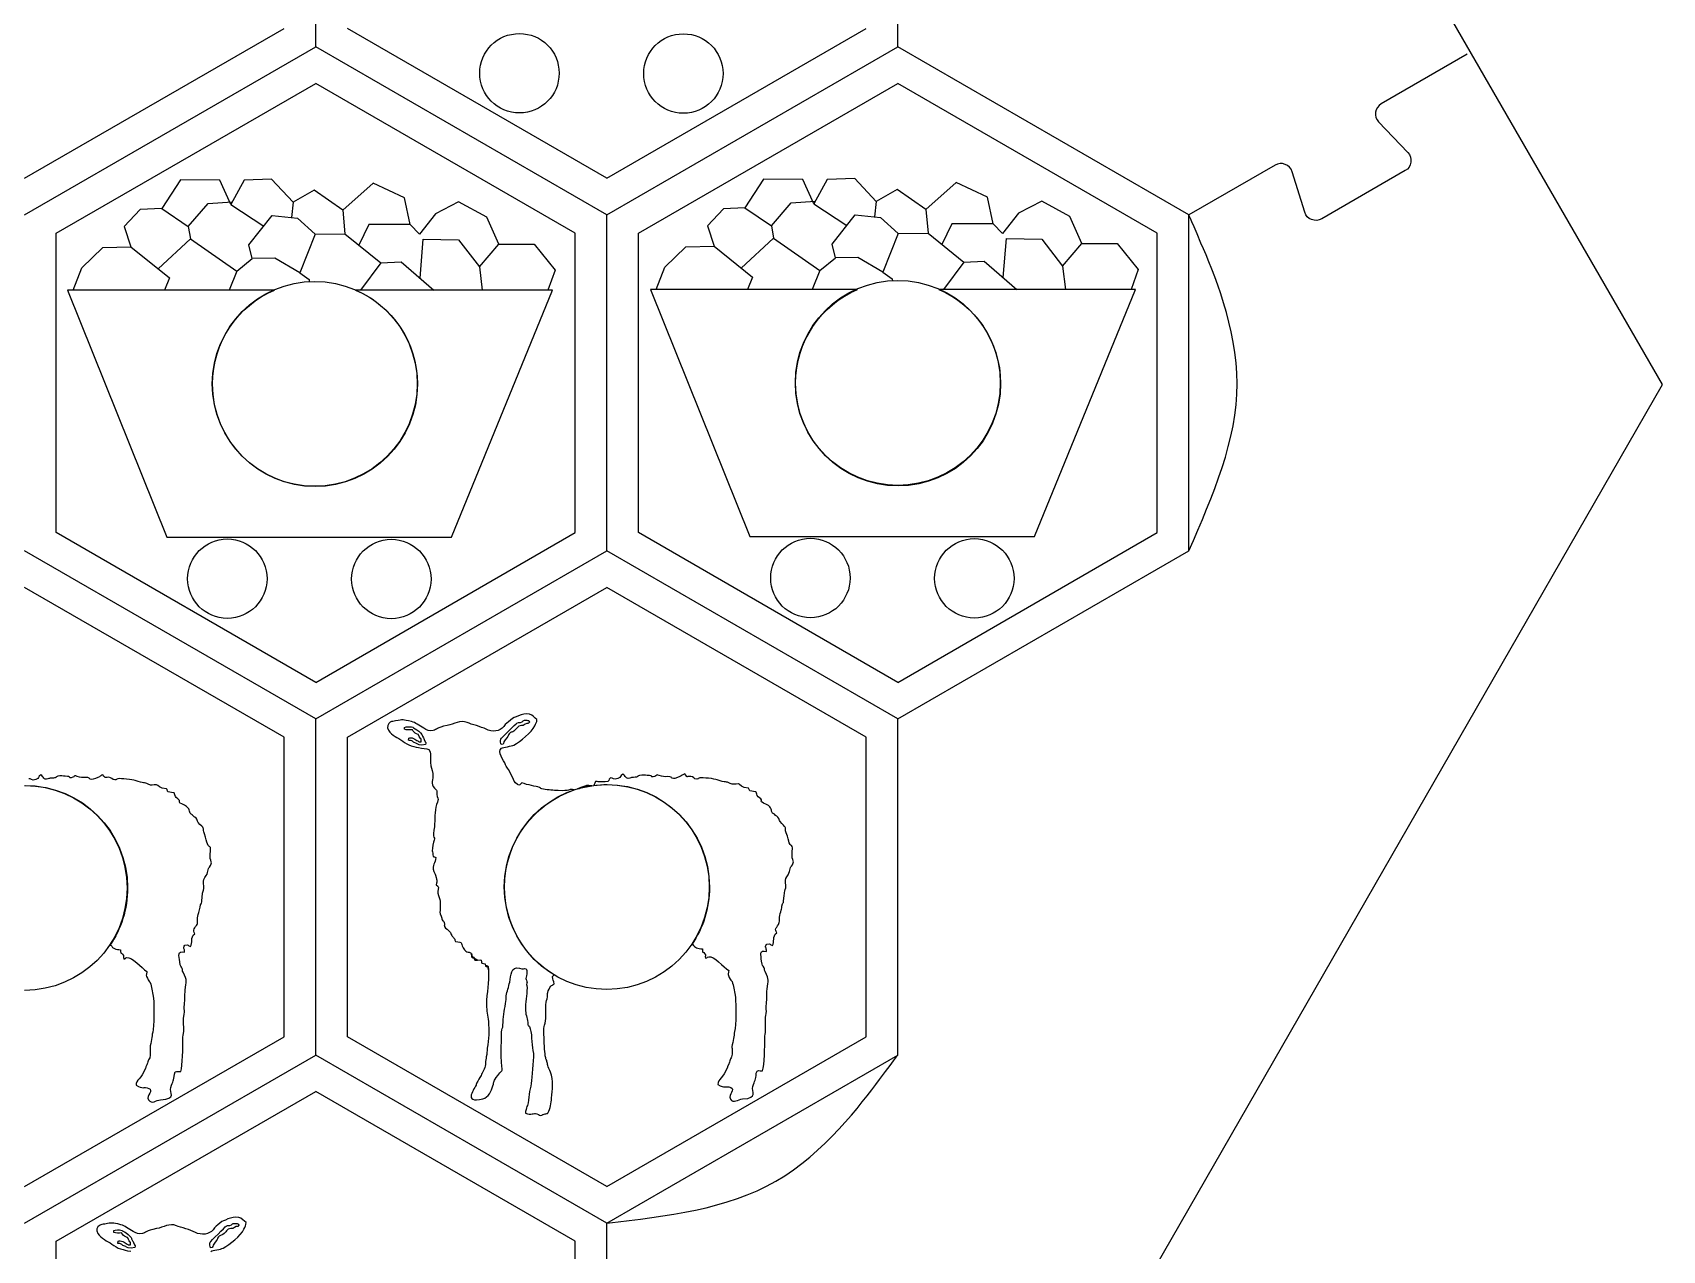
# Model space of a CAD drawing. Extents: x 0.1 to 20.7, y 0 to 17.9.
# Drawn here: x 11.97 to 20.72, y 4.33 to 10.87 of the extents above; entities that cross this region are included whole.
import ezdxf

# ---------------------------------------------------------------- set-up
doc = ezdxf.new("R2010")
doc.units = 0
doc.layers.add('Catan-Cuts&Scores', color=7, linetype='CONTINUOUS')

msp = doc.modelspace()

# ---------------------------------------------------------------- linework, layer by layer
at = {"layer": 'Catan-Cuts&Scores', "color": 1}
for points in [[(15.553303, 17.932221), (5.218721, 17.932225), (0.051425, 8.982221), (5.218713, 0.032228), (15.590346, 0.053614), (20.72059, 8.982217), (15.553303, 17.932221), (15.553303, 17.932221)], [(13.491288, 10.794221), (13.491288, 12.59844)], [(16.616296, 10.794221), (16.616296, 12.59844)], [(11.928783, 10.088421), (13.321275, 10.892374)], [(15.053792, 10.088421), (13.661299, 10.892374)], [(15.053792, 10.088421), (16.446283, 10.892374)], [(11.928783, 9.89211), (13.491288, 10.794221)], [(15.053792, 9.89211), (13.491288, 10.794221)], [(15.053792, 9.89211), (16.616296, 10.794221)], [(18.178799, 9.89211), (16.616296, 10.794221)], [(19.672988, 10.754779), (19.211287, 10.488221)], [(12.098796, 8.186043), (12.098796, 9.793953), (13.491288, 10.59791)], [(14.883779, 9.793957), (13.491288, 10.59791)], [(14.798079, 10.65256), (14.798079, 10.65256)], [(15.223803, 8.186043), (15.223803, 9.793953), (16.616296, 10.59791)], [(15.678322, 10.650815), (15.678322, 10.650815)], [(18.008788, 9.793957), (16.616296, 10.59791)], [(19.197307, 10.390964), (19.353768, 10.226886)], [(18.641751, 10.159397), (18.178799, 9.89211)], [(13.035464, 9.947768), (12.97624, 10.078067), (12.765992, 10.081028), (12.665311, 9.927039), (12.807453, 9.829319), (12.819296, 9.764169)], [(13.37009, 9.959614), (13.254599, 10.083988), (13.106539, 10.078067), (13.035464, 9.947768), (13.21274, 9.831985)], [(13.997874, 9.841165), (13.968264, 9.983303), (13.799468, 10.06326), (13.636603, 9.918157), (13.648444, 9.790822)], [(16.165464, 9.951268), (16.10624, 10.081567), (15.895992, 10.084528), (15.795311, 9.930539), (15.937453, 9.832819), (15.949296, 9.767669)], [(16.50009, 9.963114), (16.384599, 10.087488), (16.236539, 10.081567), (16.165464, 9.951268), (16.34274, 9.835485)], [(17.127874, 9.844665), (17.098264, 9.986803), (16.929468, 10.06676), (16.766603, 9.921657), (16.778444, 9.794322)], [(18.800607, 9.906311), (18.732661, 10.123906)], [(19.339792, 10.129626), (18.891513, 9.870811)], [(13.636603, 9.918157), (13.482618, 10.02476), (13.37009, 9.959614), (13.361138, 9.877283)], [(16.766603, 9.921657), (16.612618, 10.02826), (16.50009, 9.963114), (16.491138, 9.880783)], [(12.665311, 9.927039), (12.549822, 9.921118), (12.463944, 9.829319), (12.499481, 9.719751)], [(12.807453, 9.829319), (12.914056, 9.953693), (13.043161, 9.961878)], [(13.068043, 9.589457), (13.150957, 9.657567), (13.133189, 9.731599), (13.25756, 9.888543), (13.393779, 9.873736), (13.488539, 9.787863), (13.405622, 9.580571), (13.272367, 9.660528), (13.150957, 9.657567)], [(14.474638, 9.73456), (14.409487, 9.879661), (14.258468, 9.962575), (14.134094, 9.897429), (14.048217, 9.787863), (13.997874, 9.841165), (13.775779, 9.841165), (13.722906, 9.73011)], [(15.053792, 8.08789), (15.053792, 9.89211)], [(15.795311, 9.930539), (15.679822, 9.924618), (15.593944, 9.832819), (15.629481, 9.723251)], [(15.937453, 9.832819), (16.044056, 9.957193), (16.173161, 9.965378)], [(16.198043, 9.592957), (16.280957, 9.661067), (16.263189, 9.735099), (16.38756, 9.892043), (16.523779, 9.877236), (16.618539, 9.791363), (16.535622, 9.584071), (16.402367, 9.664028), (16.280957, 9.661067)], [(17.604637, 9.73806), (17.539488, 9.883161), (17.388468, 9.966075), (17.264094, 9.900929), (17.178217, 9.791363), (17.127874, 9.844665), (16.905779, 9.844665), (16.852906, 9.73361)], [(18.178799, 8.08789), (18.178799, 9.89211)], [(12.188547, 9.488775), (12.235929, 9.607225), (12.348457, 9.716792), (12.499481, 9.719751), (12.706768, 9.553921), (12.680114, 9.488775)], [(12.646094, 9.602457), (12.819296, 9.764169), (13.068043, 9.589457), (13.026583, 9.488775)], [(13.488539, 9.787863), (13.648444, 9.790822), (13.840929, 9.633878), (13.731363, 9.488775)], [(14.051839, 9.552193), (14.068944, 9.761208), (14.258468, 9.758249), (14.370992, 9.613146), (14.385799, 9.488775)], [(14.370992, 9.613146), (14.474638, 9.73456), (14.664157, 9.73456), (14.776685, 9.595378), (14.738189, 9.488775)], [(14.883779, 8.186043), (14.883779, 9.793953)], [(15.318547, 9.492275), (15.365929, 9.610725), (15.478457, 9.720292), (15.629481, 9.723251), (15.836768, 9.557421), (15.810114, 9.492275)], [(15.776094, 9.605957), (15.949296, 9.767669), (16.198043, 9.592957), (16.156583, 9.492275)], [(16.618539, 9.791363), (16.778444, 9.794322), (16.970929, 9.637378), (16.861363, 9.492275)], [(17.181839, 9.555693), (17.198944, 9.764708), (17.388468, 9.761749), (17.500992, 9.616646), (17.515799, 9.492275)], [(17.500992, 9.616646), (17.604638, 9.73806), (17.794157, 9.73806), (17.906685, 9.598878), (17.868189, 9.492275)], [(18.008788, 8.186043), (18.008788, 9.793953)], [(13.840929, 9.633878), (13.950496, 9.639799), (14.125208, 9.488775)], [(16.970929, 9.637378), (17.080496, 9.643299), (17.255208, 9.492275)], [(13.405622, 9.580571), (13.455964, 9.545039), (13.456933, 9.532764)], [(16.535622, 9.584071), (16.585964, 9.548539), (16.586936, 9.536264)], [(16.616296, 9.54), (16.616296, 9.54)], [(13.269835, 9.488775), (12.158938, 9.488775), (12.691961, 8.162131), (14.219968, 8.162131), (14.761882, 9.488775), (14.761882, 9.488775)], [(13.486288, 9.535), (13.486288, 9.535)], [(14.761882, 9.488775), (13.705488, 9.488775)], [(16.399835, 9.492275), (15.288938, 9.492275), (15.821961, 8.165631), (17.349968, 8.165631), (17.891882, 9.492275), (17.891882, 9.492275)], [(17.891882, 9.492275), (16.835487, 9.492275)], [(13.491288, 7.38209), (12.098796, 8.186043)], [(13.491288, 7.38209), (14.883779, 8.186043)], [(16.616296, 7.38209), (15.223803, 8.186043)], [(16.616296, 7.38209), (18.008788, 8.186043)], [(13.491288, 7.185775), (11.928783, 8.087886)], [(13.491288, 7.185775), (15.053792, 8.087886)], [(16.616296, 7.185775), (15.053792, 8.087886)], [(16.616296, 7.185775), (18.178799, 8.087886)], [(13.321275, 7.087622), (11.928783, 7.891575)], [(13.230161, 7.938819), (13.230161, 7.938819)], [(13.661299, 5.479708), (13.661299, 7.087618), (15.053792, 7.891575)], [(14.110406, 7.937075), (14.110406, 7.937075)], [(16.446283, 7.087622), (15.053792, 7.891575)], [(16.360161, 7.942319), (16.360161, 7.942319)], [(17.240406, 7.940575), (17.240406, 7.940575)], [(13.491288, 5.381556), (13.491288, 7.185775)], [(16.616296, 5.381556), (16.616296, 7.185775)], [(13.321275, 5.479708), (13.321275, 7.087618)], [(13.967425, 7.130543), (13.967869, 7.140157)], [(14.010196, 7.12735), (14.010185, 7.12735)], [(14.071774, 7.135438), (14.036167, 7.157504)], [(14.050215, 7.08556), (14.046614, 7.091901)], [(16.446283, 5.479708), (16.446283, 7.087618)], [(13.989947, 7.071515), (13.99085, 7.082532)], [(14.032451, 7.054519), (14.016144, 7.060732)], [(14.487189, 7.048256), (14.487189, 7.048256)], [(14.548962, 6.870217), (14.525832, 6.914406)], [(14.973831, 6.827251), (14.973831, 6.827251)], [(14.993493, 6.849607), (14.984667, 6.828781)], [(15.053792, 6.833665), (15.053792, 6.833665)], [(12.728792, 6.789543), (12.697429, 6.794472)], [(15.852587, 6.794174), (15.821225, 6.799103)], [(12.869972, 6.619835), (12.860854, 6.629869)], [(15.993768, 6.624464), (15.98465, 6.6345)], [(12.879201, 6.203331), (12.882193, 6.233492)], [(16.002996, 6.207961), (16.005988, 6.238122)], [(12.387032, 5.970401), (12.387032, 5.97039)], [(15.510828, 5.975032), (15.510831, 5.975019)], [(14.326112, 5.926807), (14.326103, 5.926807)], [(14.326107, 5.926807), (14.327176, 5.908803)], [(14.345333, 5.891575), (14.360739, 5.890335), (14.360728, 5.890335)], [(14.360724, 5.890335), (14.377354, 5.892933)], [(14.382492, 5.875063), (14.401629, 5.871532), (14.402726, 5.859133)], [(14.402728, 5.859133), (14.406949, 5.85726)], [(14.416771, 5.857264), (14.418782, 5.839249)], [(14.418783, 5.839249), (14.416772, 5.857264)], [(14.418783, 5.839249), (14.418783, 5.839249)], [(11.928783, 4.675756), (13.321275, 5.479708)], [(15.053792, 4.675756), (13.661299, 5.479708)], [(14.487106, 5.376075), (14.488554, 5.50444)], [(14.71945, 5.413704), (14.715879, 5.507472)], [(15.053792, 4.675756), (16.446283, 5.479708)], [(11.928783, 4.479444), (13.491288, 5.381556)], [(15.053792, 4.479444), (13.491288, 5.381556)], [(15.053792, 4.479444), (16.616296, 5.381556)], [(12.098796, 2.773378), (12.098796, 4.381288), (13.491288, 5.185244)], [(12.098796, 2.773378), (12.098796, 4.381288), (13.491288, 5.185244)], [(14.883779, 4.381292), (13.491288, 5.185244)], [(14.883779, 4.381292), (13.491288, 5.185244)], [(15.053792, 2.675225), (15.053792, 4.479444)], [(12.406799, 4.429208), (12.407236, 4.438822)], [(12.429315, 4.370181), (12.430213, 4.381197)], [(12.44956, 4.426015), (12.44956, 4.426015)], [(12.511142, 4.434103), (12.475536, 4.456169)], [(12.489579, 4.384225), (12.485976, 4.390567)], [(14.883779, 2.773378), (14.883779, 4.381288)], [(14.883779, 2.773378), (14.883779, 4.381288)], [(12.471819, 4.353185), (12.455512, 4.359397)], [(12.926563, 4.346921), (12.926563, 4.346921)]]:
    msp.add_lwpolyline(points, dxfattribs=at)
for points in [[(14.371657, 10.65256), (14.371657, 10.770311), (14.467114, 10.865768), (14.584867, 10.865768)], [(14.584867, 10.865768), (14.702618, 10.865768), (14.798079, 10.770311), (14.798079, 10.65256)], [(15.251901, 10.650815), (15.251901, 10.768567), (15.347358, 10.864024), (15.46511, 10.864024)], [(15.46511, 10.864024), (15.582862, 10.864024), (15.678322, 10.768567), (15.678322, 10.650815)], [(14.584867, 10.439346), (14.467114, 10.439346), (14.371657, 10.534803), (14.371657, 10.65256)], [(14.798079, 10.65256), (14.798079, 10.534803), (14.702618, 10.439346), (14.584867, 10.439346)], [(15.46511, 10.437603), (15.347358, 10.437603), (15.251901, 10.53306), (15.251901, 10.650815)], [(15.678322, 10.650815), (15.678322, 10.53306), (15.582862, 10.437603), (15.46511, 10.437603)], [(19.180678, 10.442988), (19.177858, 10.423369), (19.183631, 10.405307), (19.197307, 10.390964)], [(19.211287, 10.488221), (19.194126, 10.478311), (19.183496, 10.462603), (19.180678, 10.442988)], [(18.695736, 10.163492), (18.677449, 10.170633), (18.658756, 10.169213), (18.641751, 10.159397)], [(18.732661, 10.123906), (18.726811, 10.142646), (18.714024, 10.156354), (18.695736, 10.163492)], [(19.370406, 10.174858), (19.367583, 10.15524), (19.356953, 10.139536), (19.339792, 10.129626)], [(19.353768, 10.226886), (19.367444, 10.212543), (19.373228, 10.194476), (19.370406, 10.174858)], [(18.243661, 9.740638), (18.178799, 9.89211), (18.178799, 9.89211), (18.178799, 9.89211)], [(18.837532, 9.866721), (18.81924, 9.873867), (18.806453, 9.887571), (18.800607, 9.906311)], [(18.891513, 9.870811), (18.874513, 9.860996), (18.855819, 9.859583), (18.837532, 9.866721)], [(18.438256, 8.985519), (18.438256, 9.286225), (18.308528, 9.589165), (18.243661, 9.740638)], [(16.066296, 8.99), (16.066296, 9.293756), (16.312539, 9.54), (16.616296, 9.54)], [(16.616296, 9.54), (16.920051, 9.54), (17.166296, 9.293756), (17.166296, 8.99)], [(12.936288, 8.985), (12.936288, 9.288756), (13.182532, 9.535), (13.486288, 9.535)], [(12.937661, 8.983633), (12.937661, 9.210004), (13.074433, 9.404397), (13.269835, 9.488775)], [(13.486288, 9.535), (13.790043, 9.535), (14.036288, 9.288756), (14.036288, 8.985)], [(13.705488, 9.488775), (13.90089, 9.404397), (14.037661, 9.210004), (14.037661, 8.983633)], [(16.067661, 8.987133), (16.067661, 9.213504), (16.204433, 9.407897), (16.399835, 9.492275)], [(16.835487, 9.492275), (17.03089, 9.407897), (17.167661, 9.213504), (17.167661, 8.987133)], [(13.486288, 8.435), (13.182532, 8.435), (12.936288, 8.681244), (12.936288, 8.985)], [(13.487661, 8.433633), (13.183906, 8.433633), (12.937661, 8.679878), (12.937661, 8.983633)], [(14.036288, 8.985), (14.036288, 8.681244), (13.790043, 8.435), (13.486288, 8.435)], [(14.037661, 8.983633), (14.037661, 8.679878), (13.791417, 8.433633), (13.487661, 8.433633)], [(16.616296, 8.44), (16.312539, 8.44), (16.066296, 8.686244), (16.066296, 8.99)], [(16.617661, 8.437133), (16.313906, 8.437133), (16.067661, 8.683378), (16.067661, 8.987133)], [(17.166296, 8.99), (17.166296, 8.686244), (16.920051, 8.44), (16.616296, 8.44)], [(17.167661, 8.987133), (17.167661, 8.683378), (16.921417, 8.437133), (16.617661, 8.437133)], [(18.178799, 8.087886), (18.308532, 8.38635), (18.438256, 8.684815), (18.438256, 8.985519)], [(12.80374, 7.938819), (12.80374, 8.056571), (12.899197, 8.152028), (13.016949, 8.152028)], [(13.016949, 8.152028), (13.134701, 8.152028), (13.230161, 8.056571), (13.230161, 7.938819)], [(13.683985, 7.937075), (13.683985, 8.054826), (13.77944, 8.150283), (13.897193, 8.150283)], [(13.897193, 8.150283), (14.014944, 8.150283), (14.110406, 8.054826), (14.110406, 7.937075)], [(15.93374, 7.942319), (15.93374, 8.060071), (16.029197, 8.155528), (16.146949, 8.155528)], [(16.146949, 8.155528), (16.264701, 8.155528), (16.360161, 8.060071), (16.360161, 7.942319)], [(16.813985, 7.940575), (16.813985, 8.058326), (16.90944, 8.153783), (17.027193, 8.153783)], [(17.027193, 8.153783), (17.144944, 8.153783), (17.240406, 8.058326), (17.240406, 7.940575)], [(13.016949, 7.725607), (12.899197, 7.725607), (12.80374, 7.821063), (12.80374, 7.938819)], [(13.230161, 7.938819), (13.230161, 7.821063), (13.134701, 7.725607), (13.016949, 7.725607)], [(13.897193, 7.723862), (13.77944, 7.723862), (13.683985, 7.819319), (13.683985, 7.937075)], [(14.110406, 7.937075), (14.110406, 7.819319), (14.014944, 7.723862), (13.897193, 7.723862)], [(16.146949, 7.729107), (16.029197, 7.729107), (15.93374, 7.824562), (15.93374, 7.942319)], [(16.360161, 7.942319), (16.360161, 7.824562), (16.264701, 7.729107), (16.146949, 7.729107)], [(17.027193, 7.727362), (16.90944, 7.727362), (16.813985, 7.822819), (16.813985, 7.940575)], [(17.240406, 7.940575), (17.240406, 7.822819), (17.144944, 7.727362), (17.027193, 7.727362)], [(13.919915, 7.175311), (13.908057, 7.173063), (13.900214, 7.173547), (13.891565, 7.168126)], [(14.005875, 7.171964), (13.956722, 7.183193), (13.961415, 7.183181), (13.919915, 7.175311)], [(14.304269, 7.166367), (14.267612, 7.181444), (14.234124, 7.157968), (14.197396, 7.150536)], [(14.536474, 7.179515), (14.521167, 7.165882), (14.512171, 7.161131), (14.500817, 7.144792)], [(14.580864, 7.202437), (14.559757, 7.192335), (14.554136, 7.195244), (14.536474, 7.179515)], [(14.639686, 7.210772), (14.618954, 7.215374), (14.596454, 7.209897), (14.580864, 7.202437)], [(14.599438, 7.171146), (14.61256, 7.179204), (14.602008, 7.178563), (14.623914, 7.178575)], [(14.623914, 7.178575), (14.635933, 7.178579), (14.635438, 7.178067), (14.638736, 7.168968)], [(14.678801, 7.183414), (14.666612, 7.191519), (14.65595, 7.207161), (14.639686, 7.210772)], [(14.667044, 7.148343), (14.673821, 7.162107), (14.678246, 7.166961), (14.678801, 7.183414)], [(13.891565, 7.168126), (13.879119, 7.160326), (13.870332, 7.143189), (13.881785, 7.125008)], [(13.881785, 7.125008), (13.900001, 7.096075), (13.932844, 7.085961), (13.958458, 7.067004)], [(14.010185, 7.12735), (13.997015, 7.127346), (13.978586, 7.124468), (13.967425, 7.130543)], [(13.967869, 7.140157), (13.97614, 7.145283), (13.999138, 7.144732), (14.005814, 7.143315)], [(13.99085, 7.082532), (14.005279, 7.091633), (14.028468, 7.075008), (14.039121, 7.067614)], [(14.005814, 7.143315), (14.019475, 7.140417), (14.008361, 7.140496), (14.025026, 7.133043)], [(14.036167, 7.157504), (14.024793, 7.163464), (14.018076, 7.169174), (14.005875, 7.171964)], [(14.032479, 7.105807), (14.022661, 7.110835), (14.015421, 7.116725), (14.010196, 7.12735)], [(14.025026, 7.133043), (14.03544, 7.12839), (14.055456, 7.112921), (14.061279, 7.102583)], [(14.046614, 7.091901), (14.037543, 7.11059), (14.049539, 7.097071), (14.032479, 7.105807)], [(14.061279, 7.102583), (14.065672, 7.094779), (14.060349, 7.100133), (14.06935, 7.084953)], [(14.12171, 7.123917), (14.102301, 7.119519), (14.087033, 7.126028), (14.071774, 7.135438)], [(14.197396, 7.150536), (14.138962, 7.138704), (14.141757, 7.128457), (14.12171, 7.123917)], [(14.406143, 7.130468), (14.378935, 7.144992), (14.328733, 7.156303), (14.304269, 7.166367)], [(14.500817, 7.144792), (14.48234, 7.118197), (14.435954, 7.114556), (14.406143, 7.130468)], [(14.485079, 7.077485), (14.486732, 7.081594), (14.568331, 7.162472), (14.571354, 7.164008)], [(14.529972, 7.105988), (14.512843, 7.085642), (14.541, 7.112444), (14.508339, 7.073251)], [(14.56926, 7.133897), (14.544008, 7.106178), (14.542547, 7.120925), (14.529972, 7.105988)], [(14.555076, 7.045843), (14.591325, 7.065492), (14.649254, 7.112204), (14.667044, 7.148343)], [(14.589126, 7.149438), (14.57824, 7.147307), (14.576331, 7.141654), (14.56926, 7.133897)], [(14.571354, 7.164008), (14.584221, 7.170536), (14.586043, 7.162921), (14.599438, 7.171146)], [(14.616079, 7.157524), (14.59685, 7.145925), (14.611929, 7.153897), (14.589126, 7.149438)], [(14.638736, 7.168968), (14.628603, 7.154197), (14.631988, 7.167122), (14.616079, 7.157524)], [(13.958458, 7.067004), (13.970426, 7.058142), (13.989226, 7.04591), (14.003257, 7.042043)], [(14.000067, 7.070165), (13.996786, 7.070854), (13.994685, 7.070165), (13.989947, 7.071515)], [(14.016144, 7.060732), (14.007956, 7.066386), (14.016144, 7.066764), (14.000067, 7.070165)], [(14.003257, 7.042043), (14.025486, 7.035921), (14.033237, 7.032367), (14.058718, 7.029358)], [(14.08146, 7.048933), (14.049799, 7.038028), (14.035176, 7.053197), (14.032451, 7.054519)], [(14.039121, 7.067614), (14.045724, 7.063032), (14.045157, 7.06324), (14.057043, 7.063563)], [(14.057043, 7.063563), (14.059271, 7.084992), (14.057376, 7.074835), (14.050215, 7.08556)], [(14.058718, 7.029358), (14.080662, 7.026768), (14.099293, 7.0295), (14.106171, 7.010051)], [(14.06935, 7.084953), (14.071168, 7.081893), (14.071865, 7.081232), (14.073751, 7.076307)], [(14.073751, 7.076307), (14.083338, 7.051244), (14.084039, 7.06376), (14.08146, 7.048933)], [(14.106171, 7.010051), (14.11119, 6.995867), (14.106175, 6.969874), (14.107532, 6.951107)], [(14.510265, 6.939901), (14.501883, 6.962524), (14.462115, 7.010369), (14.489147, 7.028421)], [(14.487189, 7.048256), (14.484008, 7.055193), (14.481174, 7.067775), (14.485079, 7.077485)], [(14.508339, 7.073251), (14.494839, 7.057056), (14.506869, 7.04789), (14.487189, 7.048256)], [(14.489147, 7.028421), (14.498718, 7.034811), (14.542285, 7.03891), (14.555076, 7.045843)], [(14.107532, 6.951107), (14.109607, 6.922417), (14.117287, 6.920401), (14.11985, 6.892897)], [(14.525832, 6.914406), (14.5196, 6.925725), (14.515497, 6.925783), (14.510265, 6.939901)], [(11.928783, 6.828669), (12.232539, 6.828669), (12.478783, 6.582425), (12.478783, 6.278669)], [(11.931472, 6.828644), (12.235228, 6.828644), (12.481472, 6.582401), (12.481472, 6.278644)], [(11.989728, 6.860574), (11.965386, 6.851893), (11.964961, 6.8674), (11.950532, 6.864629)], [(12.015536, 6.885224), (11.998433, 6.875822), (12.00935, 6.867574), (11.989728, 6.860574)], [(12.053693, 6.863842), (12.028961, 6.856539), (12.03359, 6.876597), (12.015536, 6.885224)], [(12.073189, 6.867526), (12.05759, 6.866944), (12.06526, 6.867256), (12.053693, 6.863842)], [(12.106547, 6.877994), (12.086343, 6.871794), (12.105354, 6.868724), (12.073189, 6.867526)], [(12.147319, 6.877897), (12.134047, 6.878071), (12.122897, 6.883004), (12.106547, 6.877994)], [(12.178803, 6.869863), (12.160504, 6.869974), (12.185339, 6.877406), (12.147319, 6.877897)], [(12.223854, 6.873367), (12.184039, 6.887846), (12.208303, 6.876638), (12.178803, 6.869863)], [(12.268631, 6.870708), (12.256421, 6.872678), (12.236019, 6.86894), (12.223854, 6.873367)], [(12.287929, 6.860633), (12.272867, 6.862213), (12.281783, 6.868594), (12.268631, 6.870708)], [(12.330157, 6.875414), (12.324749, 6.872161), (12.292867, 6.860114), (12.287929, 6.860633)], [(12.348476, 6.885944), (12.336369, 6.881626), (12.339217, 6.880867), (12.330157, 6.875414)], [(12.381047, 6.872369), (12.350736, 6.872378), (12.36715, 6.864015), (12.348476, 6.885944)], [(12.41285, 6.858174), (12.396712, 6.858201), (12.396792, 6.872367), (12.381047, 6.872369)], [(12.429674, 6.864622), (12.418157, 6.862099), (12.425736, 6.85815), (12.41285, 6.858174)], [(12.522133, 6.854961), (12.510944, 6.859369), (12.442504, 6.867433), (12.429674, 6.864622)], [(12.59239, 6.835378), (12.569914, 6.847917), (12.570272, 6.835992), (12.522133, 6.854961)], [(12.636603, 6.832953), (12.618062, 6.831796), (12.609378, 6.825901), (12.59239, 6.835378)], [(12.691024, 6.80991), (12.65244, 6.810161), (12.645122, 6.830749), (12.636603, 6.832953)], [(14.11985, 6.892897), (14.122957, 6.859646), (14.106442, 6.837157), (14.128897, 6.814717)], [(14.503792, 6.283665), (14.503792, 6.587421), (14.750036, 6.833665), (15.053792, 6.833665)], [(14.574383, 6.83409), (14.556703, 6.847122), (14.554462, 6.855378), (14.548962, 6.870217)], [(14.598304, 6.843103), (14.589482, 6.835515), (14.586774, 6.824953), (14.574383, 6.83409)], [(14.692061, 6.817822), (14.675553, 6.825717), (14.62801, 6.829803), (14.598304, 6.843103)], [(14.973831, 6.827251), (14.938185, 6.824114), (14.972511, 6.841563), (14.897354, 6.810213)], [(14.897354, 6.810213), (14.922157, 6.817633), (14.947693, 6.823367), (14.973831, 6.827251)], [(14.984667, 6.828781), (15.007785, 6.83174), (15.031347, 6.833276), (15.055269, 6.833276)], [(15.019167, 6.847792), (15.006304, 6.846938), (15.008257, 6.849579), (14.993493, 6.849607)], [(15.045624, 6.847681), (15.032199, 6.848857), (15.03084, 6.848563), (15.019167, 6.847792)], [(15.074328, 6.869258), (15.060104, 6.862979), (15.071489, 6.845417), (15.045624, 6.847681)], [(15.053792, 6.833665), (15.357547, 6.833665), (15.603792, 6.587421), (15.603792, 6.283665)], [(15.055269, 6.833276), (15.359025, 6.833276), (15.605269, 6.587032), (15.605269, 6.283276)], [(15.113525, 6.865204), (15.089182, 6.856522), (15.088757, 6.872031), (15.074328, 6.869258)], [(15.139332, 6.889853), (15.122229, 6.880451), (15.133147, 6.872204), (15.113525, 6.865204)], [(15.177489, 6.868471), (15.152757, 6.861168), (15.157387, 6.881228), (15.139332, 6.889853)], [(15.196985, 6.872157), (15.181387, 6.871574), (15.189057, 6.871885), (15.177489, 6.868471)], [(15.230343, 6.882625), (15.210139, 6.876424), (15.229149, 6.873353), (15.196985, 6.872157)], [(15.271115, 6.882528), (15.257843, 6.882701), (15.246694, 6.887633), (15.230343, 6.882625)], [(15.3026, 6.874492), (15.2843, 6.874603), (15.309135, 6.882036), (15.271115, 6.882528)], [(15.347651, 6.877996), (15.307836, 6.892476), (15.3321, 6.881268), (15.3026, 6.874492)], [(15.392426, 6.875339), (15.380218, 6.877307), (15.359817, 6.873571), (15.347651, 6.877996)], [(15.411725, 6.865264), (15.396662, 6.866843), (15.405581, 6.873225), (15.392426, 6.875339)], [(15.453954, 6.880043), (15.448544, 6.876792), (15.416662, 6.864744), (15.411725, 6.865264)], [(15.472272, 6.890575), (15.460167, 6.886256), (15.463012, 6.885496), (15.453954, 6.880043)], [(15.504843, 6.877), (15.474533, 6.877008), (15.490946, 6.868646), (15.472272, 6.890575)], [(15.536647, 6.862803), (15.52051, 6.862831), (15.520587, 6.876996), (15.504843, 6.877)], [(15.553469, 6.869251), (15.541954, 6.866728), (15.549533, 6.862779), (15.536647, 6.862803)], [(15.645931, 6.85959), (15.634742, 6.864), (15.5663, 6.872063), (15.553469, 6.869251)], [(15.716186, 6.840008), (15.69371, 6.852547), (15.694068, 6.840622), (15.645931, 6.85959)], [(15.760399, 6.837583), (15.74186, 6.836425), (15.733175, 6.830532), (15.716186, 6.840008)], [(15.814819, 6.814539), (15.776237, 6.814792), (15.768918, 6.835378), (15.760399, 6.837583)], [(12.697429, 6.794472), (12.694354, 6.802103), (12.695221, 6.804917), (12.691024, 6.80991)], [(12.731654, 6.788787), (12.730736, 6.78915), (12.729326, 6.790421), (12.728792, 6.789543)], [(12.750725, 6.756811), (12.735307, 6.766972), (12.738307, 6.771122), (12.731654, 6.788787)], [(12.772133, 6.729626), (12.742957, 6.741401), (12.775225, 6.740661), (12.750725, 6.756811)], [(14.128897, 6.814717), (14.151154, 6.792476), (14.135249, 6.801637), (14.144174, 6.769528)], [(14.144549, 6.739292), (14.130029, 6.704725), (14.130986, 6.660197), (14.129804, 6.622725)], [(14.144174, 6.769528), (14.148229, 6.75494), (14.150414, 6.753256), (14.144549, 6.739292)], [(14.505278, 6.283264), (14.505278, 6.525406), (14.661754, 6.731), (14.879108, 6.80444)], [(14.71401, 6.807961), (14.696761, 6.810704), (14.703151, 6.812519), (14.692061, 6.817822)], [(14.793469, 6.801185), (14.767774, 6.802768), (14.740454, 6.80376), (14.71401, 6.807961)], [(14.869175, 6.806296), (14.849632, 6.809992), (14.857478, 6.797232), (14.793469, 6.801185)], [(14.879108, 6.80444), (14.87684, 6.804646), (14.874108, 6.805363), (14.869175, 6.806296)], [(15.821225, 6.799103), (15.818151, 6.806732), (15.819017, 6.809547), (15.814819, 6.814539)], [(15.85545, 6.793417), (15.854533, 6.793779), (15.853124, 6.795051), (15.852587, 6.794174)], [(15.874521, 6.76144), (15.859104, 6.771603), (15.862104, 6.775751), (15.85545, 6.793417)], [(15.895931, 6.734256), (15.866753, 6.746032), (15.899021, 6.745292), (15.874521, 6.76144)], [(12.817367, 6.679744), (12.808461, 6.695468), (12.821201, 6.709831), (12.772133, 6.729626)], [(12.830481, 6.669406), (12.82609, 6.674524), (12.821012, 6.673315), (12.817367, 6.679744)], [(12.831843, 6.667481), (12.831406, 6.668024), (12.830937, 6.668869), (12.830481, 6.669406)], [(12.848968, 6.653283), (12.837575, 6.665551), (12.840429, 6.656807), (12.831843, 6.667481)], [(12.860854, 6.629869), (12.853822, 6.639126), (12.857335, 6.644279), (12.848968, 6.653283)], [(15.941162, 6.684374), (15.932257, 6.700099), (15.944997, 6.714461), (15.895931, 6.734256)], [(15.954276, 6.674036), (15.949887, 6.679154), (15.944808, 6.677944), (15.941162, 6.684374)], [(15.955637, 6.67211), (15.955193, 6.672654), (15.954735, 6.6735), (15.954276, 6.674036)], [(15.972764, 6.657914), (15.961369, 6.670181), (15.964224, 6.661438), (15.955637, 6.67211)], [(15.98465, 6.6345), (15.977618, 6.643756), (15.981129, 6.64891), (15.972764, 6.657914)], [(12.893728, 6.569799), (12.881079, 6.602775), (12.900933, 6.590024), (12.869972, 6.619835)], [(12.909678, 6.51544), (12.904944, 6.526638), (12.903661, 6.543917), (12.893728, 6.569799)], [(14.129804, 6.622725), (14.129262, 6.605453), (14.121851, 6.571512), (14.124112, 6.557725)], [(16.017524, 6.574429), (16.004874, 6.607406), (16.024728, 6.594654), (15.993768, 6.624464)], [(16.033472, 6.520071), (16.02874, 6.531268), (16.027457, 6.548547), (16.017524, 6.574429)], [(12.925822, 6.495953), (12.918086, 6.507193), (12.916981, 6.498174), (12.909678, 6.51544)], [(12.927968, 6.427433), (12.919496, 6.450575), (12.929236, 6.47959), (12.925822, 6.495953)], [(14.127581, 6.53511), (14.123922, 6.524693), (14.11601, 6.491), (14.117136, 6.478532)], [(14.117136, 6.478532), (14.117886, 6.470256), (14.120851, 6.463062), (14.121237, 6.447562)], [(14.124112, 6.557725), (14.12619, 6.545008), (14.131836, 6.547221), (14.127581, 6.53511)], [(16.049618, 6.500583), (16.041882, 6.511822), (16.040775, 6.502803), (16.033472, 6.520071)], [(16.051764, 6.432063), (16.043292, 6.455204), (16.053028, 6.484221), (16.049618, 6.500583)], [(12.913772, 6.375901), (12.91659, 6.390779), (12.919193, 6.381622), (12.926178, 6.398382)], [(12.926178, 6.398382), (12.933275, 6.415414), (12.933272, 6.412944), (12.927968, 6.427433)], [(14.135997, 6.441921), (14.136789, 6.408464), (14.111254, 6.405), (14.126289, 6.36739)], [(14.121237, 6.447562), (14.126237, 6.445201), (14.130746, 6.444464), (14.135997, 6.441921)], [(16.037567, 6.380532), (16.040386, 6.39541), (16.042987, 6.386251), (16.049972, 6.403013)], [(16.049972, 6.403013), (16.057071, 6.420043), (16.057067, 6.417575), (16.051764, 6.432063)], [(12.888414, 6.266146), (12.89765, 6.290642), (12.878807, 6.305744), (12.896811, 6.334335)], [(12.896811, 6.334335), (12.907953, 6.352019), (12.909433, 6.352988), (12.913772, 6.375901)], [(14.126289, 6.36739), (14.134872, 6.345937), (14.131565, 6.359236), (14.137765, 6.334386)], [(14.137765, 6.334386), (14.144422, 6.307685), (14.142076, 6.324481), (14.138612, 6.295622)], [(16.012208, 6.270775), (16.021444, 6.295272), (16.002603, 6.310374), (16.020606, 6.338964)], [(16.020606, 6.338964), (16.031747, 6.35665), (16.033228, 6.357618), (16.037567, 6.380532)], [(12.478783, 6.278669), (12.478783, 5.974914), (12.232539, 5.728669), (11.928783, 5.728669)], [(12.481472, 6.278644), (12.481472, 6.164417), (12.446638, 6.058326), (12.387032, 5.970401)], [(12.882193, 6.233492), (12.885292, 6.251369), (12.881929, 6.248964), (12.888414, 6.266146)], [(14.138612, 6.295622), (14.156801, 6.284457), (14.147632, 6.28061), (14.14645, 6.259508)], [(14.14645, 6.259508), (14.145783, 6.247708), (14.154186, 6.230279), (14.157553, 6.215925)], [(14.157553, 6.215925), (14.159568, 6.207326), (14.158761, 6.182992), (14.159647, 6.169906)], [(15.053792, 5.733665), (14.750036, 5.733665), (14.503792, 5.97991), (14.503792, 6.283665)], [(14.772081, 5.811708), (14.612222, 5.907917), (14.505278, 6.083094), (14.505278, 6.283264)], [(15.603792, 6.283665), (15.603792, 5.97991), (15.357547, 5.733665), (15.053792, 5.733665)], [(15.605269, 6.283276), (15.605269, 6.169049), (15.570435, 6.062957), (15.510828, 5.975032)], [(16.005988, 6.238122), (16.009086, 6.256), (16.005724, 6.253594), (16.012208, 6.270775)], [(12.854311, 6.082114), (12.860633, 6.097599), (12.852326, 6.118393), (12.863906, 6.146464)], [(12.863906, 6.146464), (12.868099, 6.156626), (12.869019, 6.164607), (12.870453, 6.175382)], [(12.870453, 6.175382), (12.873826, 6.200772), (12.878744, 6.187539), (12.879201, 6.203331)], [(14.159647, 6.169906), (14.161214, 6.14694), (14.152592, 6.149339), (14.164537, 6.127181)], [(14.164537, 6.127181), (14.170194, 6.116689), (14.167482, 6.115204), (14.170969, 6.10765)], [(15.978106, 6.086744), (15.984429, 6.102228), (15.976122, 6.123024), (15.9877, 6.151094)], [(15.9877, 6.151094), (15.991893, 6.161256), (15.992815, 6.169236), (15.994247, 6.180013)], [(15.994247, 6.180013), (15.997622, 6.205401), (16.002539, 6.192169), (16.002996, 6.207961)], [(12.842378, 6.032181), (12.838869, 6.042051), (12.833256, 6.048985), (12.838807, 6.059051)], [(12.838807, 6.059051), (12.841736, 6.064367), (12.852157, 6.07685), (12.854311, 6.082114)], [(14.170969, 6.10765), (14.175915, 6.096944), (14.177332, 6.106189), (14.180396, 6.092433)], [(14.180396, 6.092433), (14.184207, 6.075311), (14.180396, 6.080618), (14.182119, 6.074697)], [(14.182119, 6.074697), (14.182369, 6.073796), (14.182661, 6.072996), (14.182994, 6.072165)], [(14.182994, 6.072165), (14.188617, 6.057764), (14.203868, 6.054036), (14.211793, 6.042992)], [(14.211793, 6.042992), (14.215801, 6.037406), (14.216278, 6.031425), (14.221278, 6.023685)], [(15.942874, 5.968938), (15.957129, 5.988464), (15.939676, 6.018603), (15.966174, 6.036811)], [(15.966174, 6.036811), (15.962665, 6.046681), (15.957051, 6.053614), (15.962603, 6.063681)], [(15.962603, 6.063681), (15.965532, 6.068996), (15.975953, 6.081481), (15.978106, 6.086744)], [(12.387032, 5.97039), (12.397476, 5.971886), (12.393594, 5.96109), (12.410953, 5.952661)], [(12.410953, 5.952661), (12.420421, 5.94806), (12.43289, 5.948335), (12.443406, 5.946704)], [(12.786728, 5.932783), (12.790354, 5.956311), (12.774457, 5.950886), (12.78839, 5.972103)], [(12.78839, 5.972103), (12.814968, 5.977508), (12.800013, 5.968154), (12.819079, 5.964307)], [(12.819079, 5.964307), (12.833335, 5.983835), (12.815882, 6.013972), (12.842378, 6.032181)], [(14.221278, 6.023685), (14.225537, 6.017103), (14.229825, 6.013414), (14.233053, 6.009669)], [(14.233053, 6.009669), (14.243344, 5.997732), (14.235471, 6.005571), (14.241057, 5.990476)], [(14.241057, 5.990476), (14.286293, 5.984008), (14.266037, 5.988756), (14.282821, 5.957157)], [(14.282821, 5.957157), (14.302379, 5.920331), (14.318687, 5.941708), (14.326112, 5.926807)], [(15.510831, 5.975019), (15.521275, 5.976515), (15.517393, 5.965721), (15.534751, 5.957292)], [(15.534751, 5.957292), (15.544221, 5.952689), (15.556689, 5.952964), (15.567204, 5.951335)], [(15.567204, 5.951335), (15.570228, 5.921775), (15.565122, 5.942826), (15.578575, 5.927268)], [(15.910524, 5.937414), (15.91415, 5.96094), (15.898251, 5.955515), (15.912185, 5.976732)], [(15.912185, 5.976732), (15.938764, 5.982138), (15.923807, 5.972783), (15.942874, 5.968938)], [(12.443406, 5.946704), (12.446429, 5.917146), (12.441322, 5.938197), (12.454775, 5.922638)], [(12.454775, 5.922638), (12.465536, 5.910193), (12.454747, 5.909878), (12.460524, 5.896858)], [(12.460524, 5.896858), (12.475417, 5.899704), (12.464032, 5.901268), (12.478039, 5.90459)], [(12.478039, 5.90459), (12.503874, 5.910721), (12.557036, 5.849401), (12.584631, 5.829901)], [(12.761204, 5.881599), (12.757438, 5.915075), (12.747217, 5.944056), (12.786728, 5.932783)], [(12.774244, 5.845626), (12.76806, 5.862079), (12.764788, 5.849749), (12.761204, 5.881599)], [(14.326103, 5.926807), (14.326533, 5.92615), (14.327131, 5.925283), (14.327311, 5.924796)], [(14.327315, 5.924796), (14.327121, 5.925283), (14.326524, 5.92615), (14.326107, 5.926807)], [(14.327176, 5.908803), (14.343779, 5.895586), (14.335724, 5.916028), (14.345333, 5.891575)], [(14.327311, 5.924796), (14.331421, 5.914319), (14.328103, 5.926047), (14.330508, 5.908642)], [(14.330513, 5.908642), (14.328103, 5.926047), (14.331429, 5.914319), (14.327315, 5.924796)], [(14.330508, 5.908642), (14.352224, 5.902013), (14.331578, 5.906008), (14.354481, 5.894339)], [(14.354485, 5.894339), (14.331586, 5.906008), (14.352228, 5.902013), (14.330513, 5.908642)], [(14.354481, 5.894339), (14.361869, 5.890571), (14.355439, 5.895547), (14.360724, 5.890335)], [(14.360728, 5.890335), (14.355444, 5.895547), (14.361867, 5.890571), (14.354485, 5.894339)], [(14.377354, 5.892933), (14.379992, 5.888363), (14.37841, 5.892732), (14.380638, 5.885114)], [(14.380638, 5.885114), (14.381568, 5.881944), (14.381999, 5.87789), (14.382492, 5.875063)], [(15.578575, 5.927268), (15.589335, 5.914822), (15.578575, 5.914508), (15.584322, 5.901488)], [(15.584322, 5.901488), (15.599217, 5.904335), (15.587831, 5.905897), (15.601839, 5.909221)], [(15.601839, 5.909221), (15.627674, 5.91535), (15.680835, 5.854032), (15.708429, 5.834532)], [(15.885, 5.886228), (15.881232, 5.919704), (15.871011, 5.948685), (15.910524, 5.937414)], [(15.898039, 5.850256), (15.891854, 5.866708), (15.888582, 5.854378), (15.885, 5.886228)], [(12.584631, 5.829901), (12.584339, 5.819988), (12.58165, 5.815563), (12.581972, 5.809728)], [(12.581972, 5.809728), (12.582315, 5.80361), (12.592614, 5.783933), (12.595874, 5.778874)], [(12.595874, 5.778874), (12.601976, 5.769406), (12.600957, 5.781118), (12.605633, 5.762736)], [(12.779815, 5.825631), (12.773744, 5.837536), (12.778161, 5.835204), (12.774244, 5.845626)], [(12.790869, 5.729732), (12.79544, 5.779099), (12.804693, 5.776854), (12.779815, 5.825631)], [(14.402726, 5.859133), (14.403782, 5.859288), (14.408711, 5.859972), (14.409436, 5.859846)], [(14.409437, 5.859846), (14.408715, 5.859971), (14.403783, 5.859288), (14.402728, 5.859133)], [(14.406949, 5.85726), (14.408268, 5.857121), (14.415869, 5.85719), (14.416772, 5.857264)], [(14.418782, 5.839249), (14.42246, 5.767476), (14.408758, 5.719713), (14.408136, 5.651513)], [(14.409436, 5.859846), (14.414739, 5.858917), (14.415507, 5.857985), (14.416771, 5.857264)], [(14.416772, 5.857264), (14.415508, 5.857985), (14.41474, 5.858917), (14.409437, 5.859846)], [(14.416772, 5.857264), (14.415717, 5.847681), (14.414496, 5.847819), (14.418783, 5.839249)], [(14.532601, 5.772339), (14.540018, 5.807783), (14.537471, 5.861468), (14.585763, 5.847013)], [(14.585763, 5.847013), (14.608778, 5.840122), (14.604861, 5.846901), (14.622022, 5.844917)], [(14.622411, 5.806303), (14.615557, 5.778406), (14.623887, 5.793393), (14.62549, 5.776107)], [(14.622022, 5.844917), (14.626703, 5.829839), (14.62614, 5.821504), (14.622411, 5.806303)], [(14.62549, 5.776107), (14.626643, 5.763665), (14.623946, 5.774204), (14.623813, 5.760449)], [(14.76245, 5.802393), (14.766411, 5.807043), (14.769521, 5.809964), (14.772081, 5.811708)], [(14.771119, 5.763567), (14.770814, 5.783519), (14.76269, 5.782178), (14.76245, 5.802393)], [(15.708429, 5.834532), (15.708138, 5.824618), (15.705449, 5.820193), (15.705772, 5.814358)], [(15.705772, 5.814358), (15.706119, 5.80824), (15.716414, 5.788563), (15.719674, 5.783504)], [(15.719674, 5.783504), (15.725775, 5.774036), (15.724756, 5.785749), (15.729433, 5.767367)], [(15.90361, 5.83026), (15.897539, 5.842165), (15.901957, 5.839835), (15.898039, 5.850256)], [(15.914665, 5.734363), (15.919236, 5.783728), (15.928488, 5.781485), (15.90361, 5.83026)], [(12.605633, 5.762736), (12.608708, 5.750657), (12.612133, 5.737725), (12.613425, 5.726751)], [(12.613425, 5.726751), (12.615515, 5.709028), (12.619358, 5.705476), (12.620917, 5.685468)], [(12.785708, 5.641543), (12.789843, 5.664783), (12.788433, 5.703414), (12.790869, 5.729732)], [(14.511042, 5.658051), (14.513632, 5.672292), (14.512475, 5.685783), (14.51455, 5.699335)], [(14.51455, 5.699335), (14.517782, 5.720464), (14.527853, 5.749638), (14.532601, 5.772339)], [(14.626014, 5.741358), (14.625375, 5.702), (14.61516, 5.664417), (14.617557, 5.619414)], [(14.623813, 5.760449), (14.623674, 5.749303), (14.626199, 5.752685), (14.626014, 5.741358)], [(14.727025, 5.651654), (14.727275, 5.672433), (14.734407, 5.67576), (14.735967, 5.693225)], [(14.735967, 5.693225), (14.736689, 5.701315), (14.735369, 5.709854), (14.737439, 5.717603)], [(14.737439, 5.717603), (14.739899, 5.72685), (14.746821, 5.744914), (14.754257, 5.751721)], [(14.754257, 5.751721), (14.758911, 5.755981), (14.764872, 5.758256), (14.771119, 5.763567)], [(15.729433, 5.767367), (15.732508, 5.755288), (15.735933, 5.742354), (15.737225, 5.731382)], [(15.737225, 5.731382), (15.739315, 5.713657), (15.743157, 5.710107), (15.744717, 5.690099)], [(15.744717, 5.690099), (15.747607, 5.65309), (15.748768, 5.539721), (15.740067, 5.508496)], [(15.909504, 5.646174), (15.913638, 5.669414), (15.912228, 5.708043), (15.914665, 5.734363)], [(12.620917, 5.685468), (12.623807, 5.648461), (12.624968, 5.53509), (12.616268, 5.503867)], [(12.782083, 5.55726), (12.781925, 5.580822), (12.780713, 5.580043), (12.78594, 5.600296)], [(12.78594, 5.600296), (12.791189, 5.620618), (12.781882, 5.620019), (12.785708, 5.641543)], [(14.408136, 5.651513), (14.407803, 5.615764), (14.416621, 5.595208), (14.41849, 5.561749)], [(14.496499, 5.542485), (14.497721, 5.585968), (14.503385, 5.615929), (14.511042, 5.658051)], [(14.617557, 5.619414), (14.619085, 5.590689), (14.630014, 5.577208), (14.629501, 5.545874)], [(14.723265, 5.55261), (14.729714, 5.585169), (14.726647, 5.619626), (14.727025, 5.651654)], [(15.905882, 5.56189), (15.905729, 5.585453), (15.904507, 5.584674), (15.90974, 5.604925)], [(15.90974, 5.604925), (15.914988, 5.625249), (15.905681, 5.62465), (15.909504, 5.646174)], [(12.782638, 5.509099), (12.783346, 5.523579), (12.782181, 5.542213), (12.782083, 5.55726)], [(14.41849, 5.561749), (14.421325, 5.511032), (14.421554, 5.466792), (14.412443, 5.418015)], [(14.488554, 5.50444), (14.489012, 5.524292), (14.495943, 5.522693), (14.496499, 5.542485)], [(14.629501, 5.545874), (14.632963, 5.530749), (14.634089, 5.543225), (14.638632, 5.534472)], [(14.638632, 5.534472), (14.653651, 5.505532), (14.648797, 5.440519), (14.657128, 5.406594)], [(14.715879, 5.507472), (14.71549, 5.537326), (14.719415, 5.53315), (14.723265, 5.55261)], [(15.902225, 5.469122), (15.901989, 5.489603), (15.905579, 5.496288), (15.906438, 5.513728)], [(15.906438, 5.513728), (15.907146, 5.528208), (15.905979, 5.546843), (15.905882, 5.56189)], [(12.610567, 5.464792), (12.594882, 5.398146), (12.605985, 5.431547), (12.602539, 5.380921)], [(12.616268, 5.503867), (12.61211, 5.488957), (12.613968, 5.479236), (12.610567, 5.464792)], [(12.766835, 5.292674), (12.777004, 5.320138), (12.778843, 5.428953), (12.778425, 5.464492)], [(12.778425, 5.464492), (12.778185, 5.484972), (12.781779, 5.491657), (12.782638, 5.509099)], [(15.734367, 5.469421), (15.718681, 5.402775), (15.729783, 5.436178), (15.726339, 5.385551)], [(15.740067, 5.508496), (15.73591, 5.493586), (15.737768, 5.483867), (15.734367, 5.469421)], [(15.890633, 5.297303), (15.900803, 5.324768), (15.902642, 5.433583), (15.902225, 5.469122)], [(12.590036, 5.345225), (12.587638, 5.331788), (12.587094, 5.334736), (12.580835, 5.321444)], [(12.602539, 5.380921), (12.600678, 5.353543), (12.594056, 5.36774), (12.590036, 5.345225)], [(14.407156, 5.371772), (14.402011, 5.350603), (14.404703, 5.325882), (14.395838, 5.306346)], [(14.412443, 5.418015), (14.409235, 5.400843), (14.411888, 5.391232), (14.407156, 5.371772)], [(14.468585, 5.272193), (14.504408, 5.318749), (14.489569, 5.267863), (14.487106, 5.376075)], [(14.657128, 5.406594), (14.666836, 5.367051), (14.650278, 5.290843), (14.650076, 5.244925)], [(14.72595, 5.365972), (14.722199, 5.378792), (14.723317, 5.397504), (14.71945, 5.413704)], [(14.732872, 5.347303), (14.731115, 5.353393), (14.727415, 5.360961), (14.72595, 5.365972)], [(14.736832, 5.325925), (14.7346, 5.334013), (14.735375, 5.338603), (14.732872, 5.347303)], [(15.713835, 5.349854), (15.711438, 5.336417), (15.710893, 5.339367), (15.704633, 5.326075)], [(15.726339, 5.385551), (15.724476, 5.358174), (15.717854, 5.372369), (15.713835, 5.349854)], [(16.517547, 5.24965), (16.616296, 5.38156), (16.616296, 5.38156), (16.616296, 5.38156)], [(12.577717, 5.311654), (12.556036, 5.250925), (12.526279, 5.249335), (12.526992, 5.219319)], [(12.580835, 5.321444), (12.577532, 5.314429), (12.57985, 5.317633), (12.577717, 5.311654)], [(12.713988, 5.207772), (12.724343, 5.241343), (12.729201, 5.24209), (12.732835, 5.278721)], [(12.732835, 5.278721), (12.735154, 5.302086), (12.748772, 5.290154), (12.766835, 5.292674)], [(14.395838, 5.306346), (14.378479, 5.268107), (14.380183, 5.274968), (14.361136, 5.241933)], [(14.442621, 5.215193), (14.452108, 5.244772), (14.440074, 5.235142), (14.468585, 5.272193)], [(14.751761, 5.289417), (14.74775, 5.299631), (14.738643, 5.319369), (14.736832, 5.325925)], [(14.757993, 5.149425), (14.761514, 5.196131), (14.769387, 5.24456), (14.751761, 5.289417)], [(15.701515, 5.316283), (15.679835, 5.255556), (15.650079, 5.253964), (15.650792, 5.223949)], [(15.704633, 5.326075), (15.701331, 5.31906), (15.703647, 5.322264), (15.701515, 5.316283)], [(15.837788, 5.212401), (15.848142, 5.245972), (15.853, 5.246721), (15.856633, 5.28335)], [(15.856633, 5.28335), (15.858953, 5.306717), (15.872571, 5.294783), (15.890633, 5.297303)], [(15.960893, 4.703567), (16.221311, 4.853917), (16.418803, 5.11774), (16.517547, 5.24965)], [(12.526992, 5.219319), (12.563938, 5.195083), (12.567268, 5.213725), (12.595393, 5.20226)], [(12.595393, 5.20226), (12.624099, 5.190567), (12.58026, 5.164893), (12.593674, 5.14056)], [(12.658944, 5.140921), (12.747897, 5.146751), (12.704854, 5.178161), (12.713988, 5.207772)], [(14.353554, 5.223579), (14.348381, 5.204992), (14.274703, 5.118425), (14.38929, 5.146244)], [(14.361136, 5.241933), (14.353904, 5.229397), (14.358357, 5.24085), (14.353554, 5.223579)], [(14.38929, 5.146244), (14.419125, 5.153485), (14.433857, 5.187874), (14.442621, 5.215193)], [(14.638581, 5.185779), (14.635392, 5.165756), (14.636115, 5.142204), (14.632308, 5.125382)], [(14.650076, 5.244925), (14.649938, 5.219792), (14.642033, 5.207496), (14.638581, 5.185779)], [(15.650792, 5.223949), (15.687736, 5.199713), (15.691067, 5.218354), (15.719193, 5.20689)], [(15.719193, 5.20689), (15.747897, 5.195197), (15.70406, 5.169524), (15.717472, 5.145189)], [(15.782744, 5.145551), (15.871697, 5.151382), (15.828654, 5.182792), (15.837788, 5.212401)], [(12.593674, 5.14056), (12.61056, 5.115146), (12.634768, 5.139335), (12.658944, 5.140921)], [(14.62349, 5.097367), (14.620426, 5.083107), (14.616542, 5.085846), (14.617946, 5.068867)], [(14.632308, 5.125382), (14.629458, 5.112779), (14.625986, 5.108972), (14.62349, 5.097367)], [(14.738656, 5.072201), (14.751443, 5.092264), (14.756136, 5.12474), (14.757993, 5.149425)], [(15.717472, 5.145189), (15.734358, 5.119775), (15.758567, 5.143964), (15.782744, 5.145551)], [(14.617946, 5.068867), (14.647793, 5.057406), (14.660207, 5.071508), (14.678576, 5.065803)], [(14.678576, 5.065803), (14.692265, 5.061551), (14.691931, 5.054249), (14.704589, 5.058539)], [(14.704589, 5.058539), (14.712954, 5.061374), (14.705547, 5.061039), (14.717879, 5.064496)], [(14.717879, 5.064496), (14.724226, 5.066275), (14.730162, 5.066154), (14.735754, 5.068107)], [(14.735754, 5.068107), (14.736324, 5.068732), (14.737004, 5.070665), (14.737226, 5.070157)], [(14.737226, 5.070157), (14.737449, 5.069654), (14.738365, 5.071744), (14.738656, 5.072201)], [(15.053792, 4.479444), (15.377138, 4.516331), (15.700476, 4.553217), (15.960893, 4.703567)], [(12.330933, 4.466792), (12.318488, 4.458992), (12.309701, 4.441854), (12.321154, 4.423674)], [(12.359283, 4.473976), (12.347425, 4.471728), (12.339583, 4.472213), (12.330933, 4.466792)], [(12.445244, 4.470631), (12.39609, 4.481858), (12.400783, 4.481846), (12.359283, 4.473976)], [(12.475536, 4.456169), (12.464161, 4.462131), (12.457444, 4.467839), (12.445244, 4.470631)], [(12.743638, 4.465032), (12.706981, 4.48011), (12.673492, 4.456633), (12.636764, 4.449201)], [(12.845513, 4.429133), (12.818303, 4.443657), (12.768103, 4.454968), (12.743638, 4.465032)], [(12.924453, 4.37615), (12.926107, 4.38026), (13.007704, 4.461137), (13.010728, 4.462674)], [(12.975843, 4.478181), (12.960536, 4.464547), (12.951539, 4.459796), (12.940185, 4.443457)], [(13.020232, 4.501103), (12.999126, 4.491), (12.993504, 4.49391), (12.975843, 4.478181)], [(13.010728, 4.462674), (13.023594, 4.469201), (13.025417, 4.461586), (13.038811, 4.469811)], [(13.079056, 4.509438), (13.058322, 4.514039), (13.035822, 4.508563), (13.020232, 4.501103)], [(13.038811, 4.469811), (13.051933, 4.477869), (13.041382, 4.477228), (13.063288, 4.47724)], [(13.07811, 4.467633), (13.067976, 4.452862), (13.071363, 4.465787), (13.055453, 4.456189)], [(13.063288, 4.47724), (13.075307, 4.477244), (13.074811, 4.476732), (13.07811, 4.467633)], [(13.118169, 4.482079), (13.105981, 4.490185), (13.095319, 4.505826), (13.079056, 4.509438)], [(13.106414, 4.447008), (13.113189, 4.460772), (13.117614, 4.465626), (13.118169, 4.482079)], [(12.321154, 4.423674), (12.339369, 4.39474), (12.372213, 4.384626), (12.397826, 4.365669)], [(12.44956, 4.426015), (12.43639, 4.426012), (12.417961, 4.423133), (12.406799, 4.429208)], [(12.407236, 4.438822), (12.415508, 4.443949), (12.438504, 4.443397), (12.445181, 4.441981)], [(12.430213, 4.381197), (12.444642, 4.390299), (12.467831, 4.373674), (12.478485, 4.366279)], [(12.445181, 4.441981), (12.458843, 4.439083), (12.447728, 4.439161), (12.464393, 4.431708)], [(12.471843, 4.404472), (12.462024, 4.4095), (12.454783, 4.41539), (12.44956, 4.426015)], [(12.464393, 4.431708), (12.474807, 4.427056), (12.494822, 4.411586), (12.500646, 4.401249)], [(12.485976, 4.390567), (12.476906, 4.409256), (12.488901, 4.395736), (12.471843, 4.404472)], [(12.496406, 4.362228), (12.498633, 4.383657), (12.496736, 4.3735), (12.489579, 4.384225)], [(12.500646, 4.401249), (12.505039, 4.393444), (12.499708, 4.398799), (12.508717, 4.383618)], [(12.508717, 4.383618), (12.510536, 4.38056), (12.511232, 4.379897), (12.513118, 4.374972)], [(12.561079, 4.422583), (12.541669, 4.418185), (12.526401, 4.424693), (12.511142, 4.434103)], [(12.513118, 4.374972), (12.522704, 4.34991), (12.523406, 4.362425), (12.520826, 4.347599)], [(12.636764, 4.449201), (12.578331, 4.437369), (12.581126, 4.427122), (12.561079, 4.422583)], [(12.940185, 4.443457), (12.921708, 4.416863), (12.875322, 4.413221), (12.845513, 4.429133)], [(12.926563, 4.346921), (12.923382, 4.353858), (12.920547, 4.36644), (12.924453, 4.37615)], [(12.969346, 4.404654), (12.952217, 4.384307), (12.980374, 4.41111), (12.947713, 4.371917)], [(13.008633, 4.432562), (12.983382, 4.404843), (12.981921, 4.41959), (12.969346, 4.404654)], [(12.994444, 4.344508), (13.030693, 4.364157), (13.088622, 4.410869), (13.106414, 4.447008)], [(13.0285, 4.448103), (13.017614, 4.445972), (13.015704, 4.440319), (13.008633, 4.432562)], [(13.055453, 4.456189), (13.036225, 4.44459), (13.051303, 4.452562), (13.0285, 4.448103)], [(12.397826, 4.365669), (12.409796, 4.356807), (12.428594, 4.344575), (12.442626, 4.340708)], [(12.439433, 4.368831), (12.436154, 4.369519), (12.434051, 4.368831), (12.429315, 4.370181)], [(12.455512, 4.359397), (12.447322, 4.365051), (12.455554, 4.365429), (12.439433, 4.368831)], [(12.442626, 4.340708), (12.464854, 4.334586), (12.472607, 4.331032), (12.498086, 4.328024)], [(12.520826, 4.347599), (12.489165, 4.336693), (12.474543, 4.351863), (12.471819, 4.353185)], [(12.478485, 4.366279), (12.485086, 4.361697), (12.484519, 4.361906), (12.496406, 4.362228)], [(12.947713, 4.371917), (12.934213, 4.355721), (12.946244, 4.346556), (12.926563, 4.346921)], [(12.928515, 4.327086), (12.938086, 4.333476), (12.981654, 4.337575), (12.994444, 4.344508)]]:
    msp.add_open_spline(points, degree=3, dxfattribs=at)

doc.saveas('drawing.dxf')
